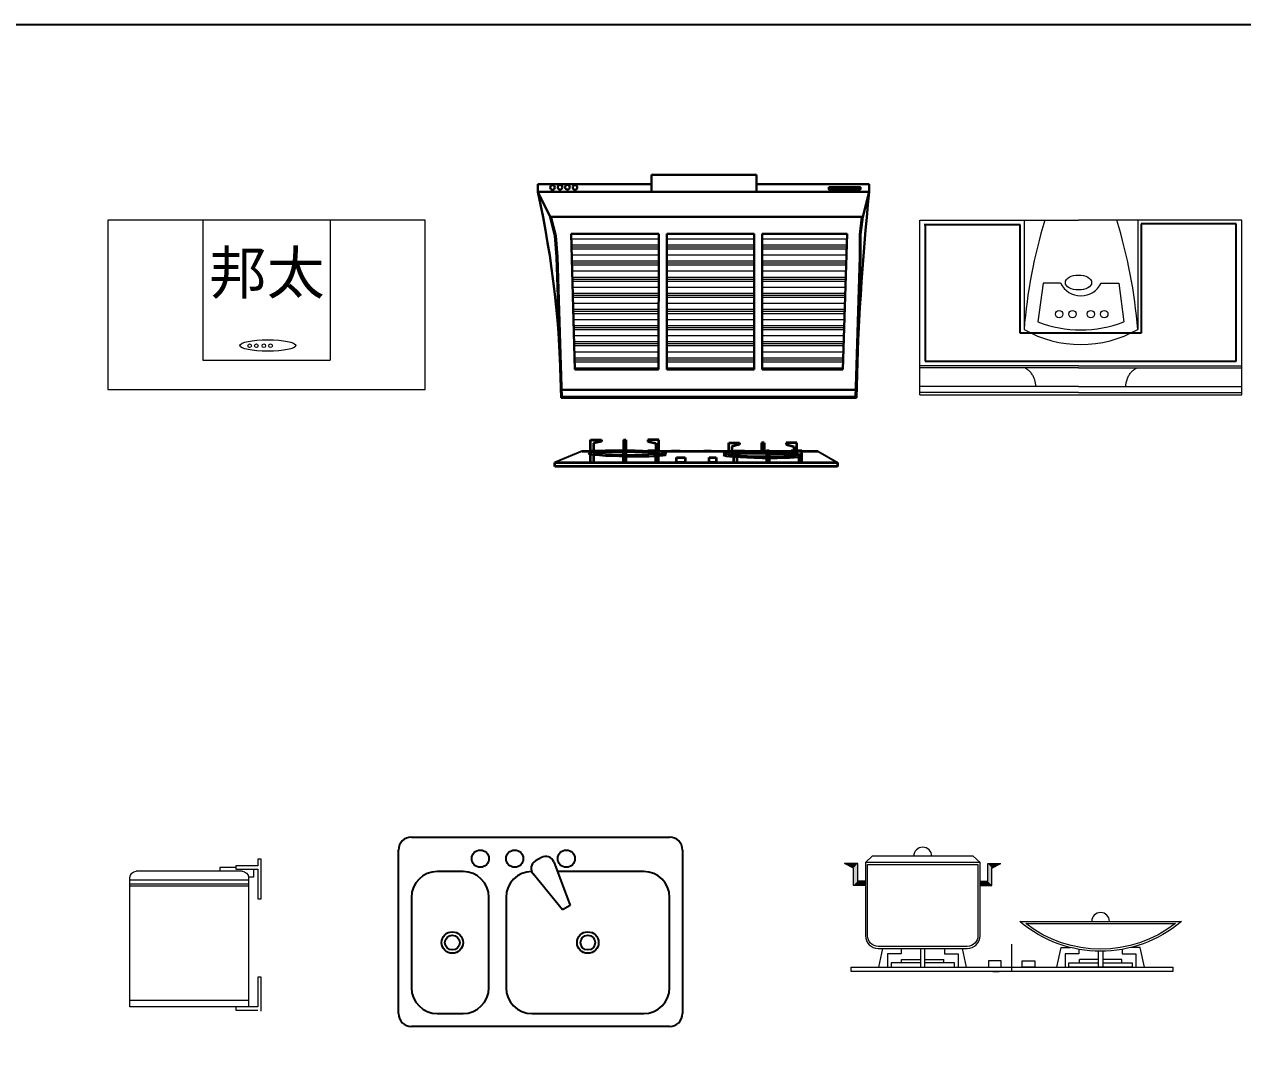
# Model space of a CAD drawing. Header units: millimetres. Extents: x 351279 to 387190, y -1289537 to -1277077.
# Drawn here: x 379364 to 382242, y -1279493 to -1277077 of the extents above; entities that cross this region are included whole.
import ezdxf

# ---------------------------------------------------------------- set-up
doc = ezdxf.new("R2010")
doc.units = ezdxf.units.MM
doc.header["$LTSCALE"] = 20
for name, color, linetype, lineweight in [('0.13', 7, 'Continuous', 13), ('中实线', 30, 'Continuous', 30), ('填充', 251, 'Continuous', 5), ('尺寸标注', 50, 'Continuous', 18), ('电器', 6, 'Continuous', 15)]:
    doc.layers.add(name, color=color, linetype=linetype, lineweight=lineweight)
doc.layers.add('家具', color=7, linetype='Continuous')
doc.styles.get("Standard").update_dxf_attribs({"font": 'SimSun.ttf', "height": 85})

# ---------------------------------------------------------------- blocks, each defined once
blk = doc.blocks.new('水池')
at = {"layer": '家具', "color": 0, "linetype": 'ByBlock'}
for p, q in [((48113.8, 17402.8), (48723.4, 17402.8)), ((48083.3, 16986.2), (48083.3, 17372.3)), ((48753.9, 17372.3), (48753.9, 16986.2)), ((48723.4, 16955.7), (48113.8, 16955.7))]:
    blk.add_line(p, q, dxfattribs=at)
at = {"layer": '家具', "color": 42}
for p, q in [((48420.6, 17354.7), (48406.5, 17346.5)), ((48449.8, 17344.2), (48488.4, 17241.3)), ((48470.8, 17231.1), (48400.9, 17316)), ((48488.4, 17241.3), (48470.8, 17231.1))]:
    blk.add_line(p, q, dxfattribs=at)
at = {"layer": '家具', "color": 151}
for p, q in [((48235.7, 17321.5), (48174.8, 17321.5)), ((48662.5, 17321.5), (48458.3, 17321.5)), ((48113.8, 17260.5), (48113.8, 17047.2)), ((48296.7, 17047.2), (48296.7, 17260.5)), ((48337.3, 17260.5), (48337.3, 17047.2)), ((48723.4, 17047.2), (48723.4, 17260.5)), ((48174.8, 16986.2), (48235.7, 16986.2)), ((48398.3, 16986.2), (48662.5, 16986.2))]:
    blk.add_line(p, q, dxfattribs=at)
at = {"layer": '家具', "color": 42}
for centre, radius in [((48276.4, 17352), 20.3), ((48357.7, 17352), 20.3), ((48479.6, 17352), 20.3), ((48210.3, 17153.8), 25.4), ((48530.4, 17153.8), 25.4), ((48210.3, 17153.8), 17.4), ((48530.4, 17153.8), 17.4)]:
    blk.add_circle(centre, radius, dxfattribs=at)
at = {"layer": '家具', "color": 0, "linetype": 'ByBlock'}
for centre, start, end in [((48113.8, 17372.3), 90, 180), ((48723.4, 17372.3), 0, 90), ((48113.8, 16986.2), 180, 270), ((48723.4, 16986.2), 270, 0)]:
    blk.add_arc(centre, 30.5, start, end, dxfattribs=at)
at = {"layer": '家具', "color": 42}
for centre, start, end in [((48430.8, 17337.1), 20.5377, 120), ((48416.6, 17328.9), 120, 219.4623)]:
    blk.add_arc(centre, 20.3, start, end, dxfattribs=at)
at = {"layer": '家具', "color": 151}
for centre, start, end in [((48174.8, 17260.5), 90, 180), ((48235.7, 17260.5), 0, 90), ((48398.3, 17260.5), 90, 180), ((48662.5, 17260.5), 0, 90), ((48174.8, 17047.2), 180, 270), ((48235.7, 17047.2), 270, 0), ((48398.3, 17047.2), 180, 270), ((48662.5, 17047.2), 270, 0)]:
    blk.add_arc(centre, 61, start, end, dxfattribs=at)
blk = doc.blocks.new('760方太油烟机')
for p, q in [((0, -412), (0, 0)), ((0, 0), (374.5, 0)), ((760, 0), (374.5, 0)), ((514.2, 0), (514.2, -257.8)), ((760, -412), (760, 0)), ((245.8, 0), (245.8, -257.8)), ((514.2, 0), (514.2, -257.8)), ((290.7, -148.4), (278.6, -239.8)), ((332.1, -148.4), (290.7, -148.4)), ((427.9, -148.4), (469.3, -148.4)), ((469.3, -148.4), (481.4, -239.8)), ((374.5, -343.8), (0, -343.8)), ((374.5, -343.8), (760, -343.8)), ((374.5, -348.8), (0, -348.8)), ((374.5, -348.8), (760, -348.8)), ((374.5, -392.3), (0, -392.3)), ((374.5, -392.3), (760, -392.3)), ((374.5, -407), (0, -407)), ((0, -412), (760, -412)), ((374.5, -407), (760, -407))]:
    blk.add_line(p, q)
for centre in [(328.6, -221.6), (360.3, -221.6), (403.5, -221.6), (435.3, -221.6)]:
    blk.add_circle(centre, 8.79)
for centre, radius, start, end in [((1446.9, -353.4), 1204.9, 162.9451, 175.4492), ((-686.9, -353.4), 1204.9, 4.5508, 17.0549), ((380, -125.6), 53, 205.4689, 334.5311), ((380, -23.3), 270.1, 240.2102, 299.7898), ((380, 18.4), 277.5, 248.5676, 291.4324)]:
    blk.add_arc(centre, radius, start, end)
blk.add_ellipse((374.4, -147), major_axis=(-31, 0), ratio=0.568239)
for points in [[(274, -392.3), (273.2, -387.2), (272, -379.5), (268.3, -369.3), (264.1, -362.2), (258.9, -356), (254.1, -352.2), (250.3, -349.8), (248.5, -349.1), (247.6, -348.8)], [(486, -392.3), (486.8, -387.2), (488, -379.5), (491.7, -369.3), (495.9, -362.2), (501.1, -356), (505.9, -352.2), (509.7, -349.8), (511.5, -349.1), (512.4, -348.8)]]:
    blk.add_open_spline(points, degree=3, knots=[0, 0, 0, 0, 15.531152, 23.341167, 32.42162, 40.030199, 47.662561, 50.641561, 53.480544, 53.480544, 53.480544, 53.480544])
blk = doc.blocks.new('LA2')
at = {"color": 5}
for p, q in [((20, 285.251196), (20, 378.662419)), ((20, 378.662419), (28, 378.662419)), ((28, 378.662419), (28, 363.251196)), ((28, 363.251196), (80, 363.251196)), ((28, 355.251196), (28, 285.251196)), ((80, 355.251196), (28, 355.251196)), ((37.952745, 355.251196), (37.952745, 336.145807)), ((65, 350), (315, 350)), ((80, 363.251196), (80, 355.251196)), ((80, 358.624236), (117.636197, 358.624236)), ((117.636197, 358.624236), (117.636197, 349.801804)), ((37.952745, 336.145807), (50.15398, 336.145807)), ((50, 335), (50, 30)), ((330, 330), (50, 330)), ((50, 320), (330, 320)), ((330, 30), (330, 335)), ((50, 315), (330, 315)), ((28, 285.251196), (20, 285.251196)), ((20, 100), (28, 100)), ((20, 20), (20, 100)), ((28, 100), (28, 30)), ((28, 30), (330, 30)), ((50, 45), (330, 45)), ((80, 30), (80, 22)), ((80, 22), (28, 22))]:
    blk.add_line(p, q, dxfattribs=at)
for centre, start, end in [((65, 335), 90, 180), ((315, 335), 0, 90)]:
    blk.add_arc(centre, 15, start, end, dxfattribs=at)
blk = doc.blocks.new('垃圾桶')
at = {"xscale": -1}
blk.add_blockref('LA2', (26127.5, -2140.4), dxfattribs=at)
blk = doc.blocks.new('dfhjdf')
at = {"color": 0, "lineweight": 0}
for p, q in [((150823.9, 93813.1, -400), (150073.9, 93813.1, -400)), ((150073.9, 93813.1, -400), (150073.9, 93413.1, -400)), ((150298.9, 93813.1, -400), (150298.9, 93482.8, -400)), ((150598.9, 93813.1, -400), (150598.9, 93482.8, -400)), ((150823.9, 93413.1, -400), (150823.9, 93813.1, -400)), ((150298.9, 93482.8, -400), (150598.9, 93482.8, -400)), ((150073.9, 93413.1, -400), (150823.9, 93413.1, -400))]:
    blk.add_line(p, q, dxfattribs=at)
for centre in [(150409.1, 93516.7, -400), (150424.9, 93516.7, -400), (150442.6, 93516.7, -400), (150458.4, 93516.7, -400)]:
    blk.add_circle(centre, 4.3, dxfattribs=at)
blk.add_ellipse((150452.1, 93517.1, -400), major_axis=(-65.9, 0), ratio=0.205705, dxfattribs=at)
blk.add_text('邦太', height=100, dxfattribs=at).set_placement((150313.2, 93639.1, -400))
blk = doc.blocks.new('燃气灶立面（简）')
at = {"lineweight": 35}
for p, q in [((-254.2, 10), (-254.2, 37.6)), ((-254.2, 37.6), (-228.3, 37.6)), ((-228.3, 33.3), (-247, 29)), ((-228.3, 37.6), (-228.3, 33.3)), ((-175.4, 37.6), (-175.4, 10)), ((-175.4, 37.6), (-169.3, 37.6)), ((-169.3, 37.6), (-169.3, 10)), ((-116.4, 37.6), (-116.4, 33.3)), ((-90.5, 37.6), (-116.4, 37.6)), ((-116.4, 33.3), (-97.6, 29)), ((-90.5, 10), (-90.5, 37.6)), ((90.5, 10), (90.5, 37.6)), ((90.5, 37.6), (116.4, 37.6)), ((116.4, 33.3), (97.6, 29)), ((116.4, 37.6), (116.4, 33.3)), ((169.3, 37.6), (169.3, 10)), ((175.4, 37.6), (169.3, 37.6)), ((175.4, 37.6), (175.4, 10)), ((228.3, 37.6), (228.3, 33.3)), ((254.2, 37.6), (228.3, 37.6)), ((228.3, 33.3), (247, 29)), ((254.2, 10), (254.2, 37.6)), ((-340, 10), (340, 10)), ((-340, 0), (-340, 10)), ((340, 0), (-340, 0)), ((-247, 29), (-247, 10)), ((-97.6, 29), (-97.6, 10)), ((-47.3, 10), (-47.3, 21.9)), ((-47.3, 21.9), (-26.6, 21.9)), ((-26.6, 10), (-47.3, 10)), ((-26.6, 21.9), (-26.6, 10)), ((30.9, 10), (30.9, 21.9)), ((30.9, 21.9), (48.2, 21.9)), ((48.2, 10), (30.9, 10)), ((48.2, 21.9), (48.2, 10)), ((97.6, 29), (97.6, 10)), ((247, 29), (247, 10)), ((340, 10), (340, 0))]:
    blk.add_line(p, q, dxfattribs=at)
blk = doc.blocks.new('edrhyer5er')
at = {"color": 2, "lineweight": 18, "ltscale": 50}
for p, q in [((329467.1, -1054116.5), (329467.1, -1054052.3)), ((329422.3, -1054116.5), (329437.1, -1054116.5))]:
    blk.add_line(p, q, dxfattribs=at)
at = {"layer": '0.13', "color": 2, "lineweight": 9}
for p, q in [((329391.8, -1053859.4), (329121.1, -1053859.4)), ((329102.9, -1053861.4), (329072, -1053861.4)), ((329092.9, -1053872.5), (329072, -1053861.4)), ((329092.9, -1053913.6), (329092.9, -1053872.5)), ((329102.9, -1053903.6), (329102.9, -1053861.4)), ((329410, -1053903.6), (329410, -1053861.4)), ((329410, -1053903.6), (329410, -1053861.4)), ((329410, -1053861.4), (329440.9, -1053861.4)), ((329410, -1053861.4), (329440.9, -1053861.4)), ((329420, -1053872.5), (329440.9, -1053861.4)), ((329420, -1053872.5), (329440.9, -1053861.4)), ((329420, -1053913.6), (329420, -1053872.5)), ((329420, -1053913.6), (329420, -1053872.5)), ((329121.1, -1053913.6), (329092.9, -1053913.6)), ((329121.1, -1053903.6), (329102.9, -1053903.6)), ((329391.8, -1053903.6), (329410, -1053903.6)), ((329391.8, -1053903.6), (329410, -1053903.6)), ((329391.8, -1053913.6), (329420, -1053913.6)), ((329391.8, -1053913.6), (329420, -1053913.6)), ((329206.5, -1054096.5), (329206.5, -1054088.5)), ((329206.5, -1054088.5), (329251.5, -1054088.5)), ((329261.5, -1054088.5), (329306.5, -1054088.5)), ((329306.5, -1054096.5), (329306.5, -1054088.5)), ((329626.5, -1054096.5), (329626.5, -1054088.5)), ((329671.5, -1054088.5), (329626.5, -1054088.5)), ((329726.5, -1054088.5), (329681.5, -1054088.5)), ((329726.5, -1054096.5), (329726.5, -1054088.5))]:
    blk.add_line(p, q, dxfattribs=at)
for points in [[(329137.2, -1053844.4), (329121.1, -1053859.4), (329121.1, -1054032.3, 0.414214), (329151.1, -1054062.3), (329361.8, -1054062.3, 0.414214), (329391.8, -1054032.3), (329391.8, -1053859.4), (329375.7, -1053844.4)], [(329361.8, -1054057.3), (329151.1, -1054057.3, -0.414214), (329126.1, -1054032.3), (329126.1, -1053864.4), (329386.8, -1053864.4), (329386.8, -1054032.3, -0.414214)], [(329867.3, -1053998.4, -0.368879), (329485.6, -1053998.4)], [(329853.2, -1054003.4, -0.341676), (329499.7, -1054003.4)]]:
    blk.add_lwpolyline(points, format="xyb", close=True, dxfattribs=at)
for points in [[(329573.1, -1054106.5), (329583.1, -1054060), (329605.3, -1054060)], [(329779.9, -1054106.5), (329769.9, -1054060), (329747.7, -1054060)], [(329153.1, -1054106.5), (329162.6, -1054062.3)], [(329205.2, -1054062.3), (329205.2, -1054075), (329173.1, -1054075), (329173.1, -1054106.5)], [(329251.5, -1054062.3), (329251.5, -1054106.5)], [(329261.5, -1054106.5), (329261.5, -1054062.3)], [(329307.7, -1054062.3), (329307.7, -1054075), (329339.9, -1054075), (329339.9, -1054106.5)], [(329359.9, -1054106.5), (329350.4, -1054062.3)], [(329625.2, -1054064.3), (329625.2, -1054075), (329593.1, -1054075), (329593.1, -1054106.5)], [(329671.5, -1054106.5), (329671.5, -1054068.7)], [(329681.5, -1054068.7), (329681.5, -1054106.5)], [(329727.7, -1054064.3), (329727.7, -1054075), (329759.9, -1054075), (329759.9, -1054106.5)], [(329251.5, -1054096.5), (329181.5, -1054096.5), (329181.5, -1054106.5), (329331.5, -1054106.5), (329331.5, -1054096.5), (329261.5, -1054096.5)], [(329681.5, -1054096.5), (329751.5, -1054096.5), (329751.5, -1054106.5), (329601.5, -1054106.5), (329601.5, -1054096.5), (329671.5, -1054096.5)]]:
    blk.add_lwpolyline(points, dxfattribs=at)
for points in [[(329847.1, -1054116.5), (329087.1, -1054116.5), (329087.1, -1054106.5), (329847.1, -1054106.5)], [(329411.5, -1054106.5), (329441.5, -1054106.5), (329441.5, -1054091.5), (329411.5, -1054091.5)], [(329521.5, -1054106.5), (329491.5, -1054106.5), (329491.5, -1054091.5), (329521.5, -1054091.5)]]:
    blk.add_lwpolyline(points, close=True, dxfattribs=at)
for centre, radius in [((329256.5, -1053844.4), 21.3), ((329676.5, -1053998.4), 21)]:
    blk.add_arc(centre, radius, 0, 180, dxfattribs=at)
for points in [[(329072, -1053861.4), (329092.9, -1053872.5), (329102.9, -1053861.4)], [(329092.9, -1053872.5), (329102.9, -1053861.4), (329092.9, -1053913.6), (329102.9, -1053903.6)], [(329420, -1053872.5), (329410, -1053861.4), (329420, -1053913.6), (329410, -1053903.6)], [(329440.9, -1053861.4), (329420, -1053872.5), (329410, -1053861.4)], [(329102.9, -1053903.6), (329092.9, -1053913.6), (329121.1, -1053903.6), (329121.1, -1053913.6)], [(329410, -1053903.6), (329420, -1053913.6), (329391.8, -1053903.6), (329391.8, -1053913.6)]]:
    blk.add_solid(points, dxfattribs=at)

msp = doc.modelspace()

# ---------------------------------------------------------------- hatches: boundary and pattern name
at = {"layer": '填充'}
h = msp.add_hatch(dxfattribs=at)
h.set_pattern_fill('PLASTI', color=256, scale=6, style=0)
h.set_pattern_definition([(0, (230514.33, -254736.068), (0, 38.1), []), (0, (230514.33, -254731.305), (0, 38.1), []), (0, (230514.33, -254726.543), (0, 38.1), []), (0, (230514.33, -254712.255), (0, 38.1), [])])
h.paths.add_polyline_path([(381307.783, -1277571.775), (381106.795, -1277571.775), (381106.795, -1277892.095), (381297.762, -1277892.095)])
h.paths.add_polyline_path([(381088.146, -1277571.775), (380881.808, -1277571.775), (380881.808, -1277892.095), (381088.146, -1277892.095)])
h.paths.add_polyline_path([(380863.26, -1277571.775), (380655.694, -1277571.775), (380664.181, -1277892.095), (380862.338, -1277892.095)])

# ---------------------------------------------------------------- linework, layer by layer
at = {"lineweight": 35}
for p, q in [((380701.762, -1278084.695), (380701.762, -1278057.608)), ((380701.762, -1278057.608), (380727.25, -1278057.608)), ((380727.25, -1278061.788), (380708.799, -1278065.978)), ((380708.799, -1278065.978), (380708.799, -1278084.695)), ((380727.25, -1278057.608), (380727.25, -1278061.788)), ((380779.223, -1278057.608), (380779.223, -1278084.695)), ((380779.223, -1278057.608), (380785.212, -1278057.608)), ((380785.212, -1278057.608), (380785.212, -1278084.695)), ((380837.185, -1278057.608), (380837.185, -1278061.788)), ((380862.674, -1278057.608), (380837.185, -1278057.608)), ((380837.185, -1278061.788), (380855.637, -1278065.978)), ((380855.637, -1278065.978), (380855.637, -1278084.695)), ((380862.674, -1278084.695), (380862.674, -1278057.608)), ((381028.002, -1278092.058), (381028.002, -1278064.971)), ((381028.002, -1278064.971), (381053.49, -1278064.971)), ((381053.49, -1278069.151), (381035.039, -1278073.341)), ((381035.039, -1278073.341), (381035.039, -1278092.058)), ((381053.49, -1278064.971), (381053.49, -1278069.151)), ((381105.463, -1278064.971), (381105.463, -1278092.058)), ((381111.452, -1278064.971), (381105.463, -1278064.971)), ((381111.452, -1278064.971), (381111.452, -1278092.058)), ((381163.425, -1278064.971), (381163.425, -1278069.151)), ((381188.913, -1278064.971), (381163.425, -1278064.971)), ((381163.425, -1278069.151), (381181.876, -1278073.341)), ((381181.876, -1278073.341), (381181.876, -1278092.058)), ((381188.913, -1278092.058), (381188.913, -1278064.971)), ((380681.884, -1278084.695), (381238.109, -1278084.695)), ((380913.043, -1278084.695), (380892.704, -1278084.695)), ((380986.616, -1278084.695), (380969.553, -1278084.695))]:
    msp.add_line(p, q, dxfattribs=at)
at = {"color": 3}
msp.add_lwpolyline([(372812.5, -1277076.836), (387190.469, -1277076.836), (387190.469, -1289537.07), (372812.5, -1289537.07)], close=True, dxfattribs=at)
at = {"layer": '中实线'}
for p, q in [((380845.941, -1277432.022), (380845.452, -1277472.128)), ((380845.941, -1277432.022), (381093.506, -1277432.022)), ((381093.506, -1277432.022), (381093.506, -1277472.128)), ((380576.884, -1277454.413), (380845.092, -1277454.413)), ((380577.14, -1277472.128), (380577.14, -1277454.413)), ((381359.964, -1277472.128), (380577.14, -1277472.128)), ((380577.14, -1277472.128), (380605.991, -1277530.906)), ((381093.506, -1277454.413), (381359.964, -1277454.413)), ((381278.248, -1277461.546), (381278.248, -1277466.341)), ((381278.248, -1277466.341), (381285.939, -1277466.341)), ((381285.939, -1277466.341), (381285.939, -1277461.546)), ((381285.939, -1277461.546), (381295.997, -1277466.341)), ((381295.997, -1277466.341), (381308.422, -1277461.546)), ((381308.422, -1277461.546), (381321.674, -1277466.341)), ((381321.674, -1277466.341), (381333.271, -1277461.546)), ((381359.964, -1277472.128), (381344.474, -1277530.906)), ((381359.964, -1277454.413), (381359.964, -1277472.128)), ((380605.991, -1277530.906), (381344.474, -1277530.906)), ((380605.991, -1277530.906), (380617.596, -1277576.222)), ((380607.95, -1277530.5), (380619.554, -1277575.816)), ((381342.48, -1277531.061), (381337.447, -1277572.961)), ((381344.474, -1277530.906), (381339.441, -1277572.806)), ((380617.596, -1277576.222), (380621.499, -1277625.423)), ((380619.596, -1277576.222), (380623.499, -1277625.423)), ((380655.694, -1277571.775), (380863.26, -1277571.775)), ((380655.694, -1277571.775), (380664.181, -1277892.095)), ((380863.26, -1277571.775), (380862.338, -1277892.095)), ((380881.808, -1277571.775), (380881.808, -1277891.397)), ((380881.808, -1277571.775), (381088.146, -1277571.775)), ((381088.146, -1277571.775), (381088.146, -1277892.095)), ((381106.795, -1277571.775), (381307.783, -1277571.775)), ((381106.795, -1277571.775), (381106.795, -1277892.095)), ((381297.762, -1277892.095), (381307.783, -1277571.775)), ((381337.441, -1277572.806), (381337.441, -1277625.423)), ((381339.441, -1277572.806), (381339.441, -1277625.423)), ((380621.499, -1277625.423), (380631.96, -1277958.623)), ((380623.499, -1277625.423), (380633.96, -1277958.623)), ((381327.383, -1277958.608), (381337.441, -1277625.408)), ((381329.383, -1277958.623), (381339.441, -1277625.423)), ((380664.181, -1277892.095), (380862.338, -1277892.095)), ((380881.808, -1277892.095), (381088.146, -1277892.095)), ((381106.795, -1277892.095), (381297.304, -1277892.095)), ((380631.96, -1277956.623), (381329.383, -1277956.623)), ((380631.96, -1277958.623), (381329.383, -1277958.623)), ((380633.593, -1277940.018), (381327.735, -1277940.018))]:
    msp.add_line(p, q, dxfattribs=at)
msp.add_lwpolyline([(381264.334, -1277461.546), (381339.06, -1277461.546), (381339.06, -1277466.341), (381264.334, -1277466.341)], close=True, dxfattribs=at)
for centre in [(380611.651, -1277461.942), (380629.513, -1277461.554), (380646.986, -1277461.554), (380664.848, -1277461.942)]:
    msp.add_circle(centre, 5.491, dxfattribs=at)
for centre, radius, start, end in [((378264.135, -1277979.104), 2367.914, 0.495587, 12.362879), ((387297.073, -1278089.552), 5969.127, 174.0629212, 178.743153)]:
    msp.add_arc(centre, radius, start, end, dxfattribs=at)
at = {"layer": '尺寸标注', "lineweight": -3}
for p, q in [((381716.676, -1277549.864, 8994.359), (381489.969, -1277549.864, 8994.359)), ((381491.924, -1277549.864, 8994.359), (381491.924, -1277872.059, 8994.359)), ((381716.676, -1277805.667, 8994.359), (381716.676, -1277549.864, 8994.359)), ((382226.766, -1277547.911, 8994.359), (382002.014, -1277547.911, 8994.359)), ((382002.014, -1277547.911, 8994.359), (382002.014, -1277805.667, 8994.359)), ((382226.766, -1277872.059, 8994.359), (382226.766, -1277547.911, 8994.359)), ((382002.014, -1277805.667, 8994.359), (381716.676, -1277805.667, 8994.359)), ((381491.924, -1277872.059, 8994.359), (382226.766, -1277872.059, 8994.359)), ((380681.884, -1278084.695), (380616.888, -1278111.277)), ((381238.109, -1278084.695), (381285.192, -1278111.277))]:
    msp.add_line(p, q, dxfattribs=at)
for centre in [(380788.333, -1278087.721), (380787.858, -1278091.984), (381106.776, -1278095.858), (381107.251, -1278091.595)]:
    msp.add_ellipse(centre, major_axis=(-91.508, 1.421), ratio=0.06320795, dxfattribs=at)

# ---------------------------------------------------------------- block references
at = {"lineweight": 0}
msp.add_blockref('dfhjdf', (229487.274, -1371352.268, 400), dxfattribs=at)
at = {"ltscale": 3, "xscale": 0.9827999999979511, "yscale": 0.9827999999979511, "zscale": 0.9827999999979511}
msp.add_blockref('燃气灶立面（简）', (380951.04, -1278121.105), dxfattribs=at)
at = {"layer": '中实线'}
msp.add_blockref('edrhyer5er', (52229.757, -225196.445), dxfattribs=at)
at = {"layer": '家具'}
msp.add_blockref('水池', (332164.76, -1296398.617), dxfattribs=at)
at = {"layer": '电器', "lineweight": -3}
for name, p in [('760方太油烟机', (381479.719, -1277539.326)), ('垃圾桶', (353816.174, -1277286.193))]:
    msp.add_blockref(name, p, dxfattribs=at)

doc.saveas('drawing.dxf')
